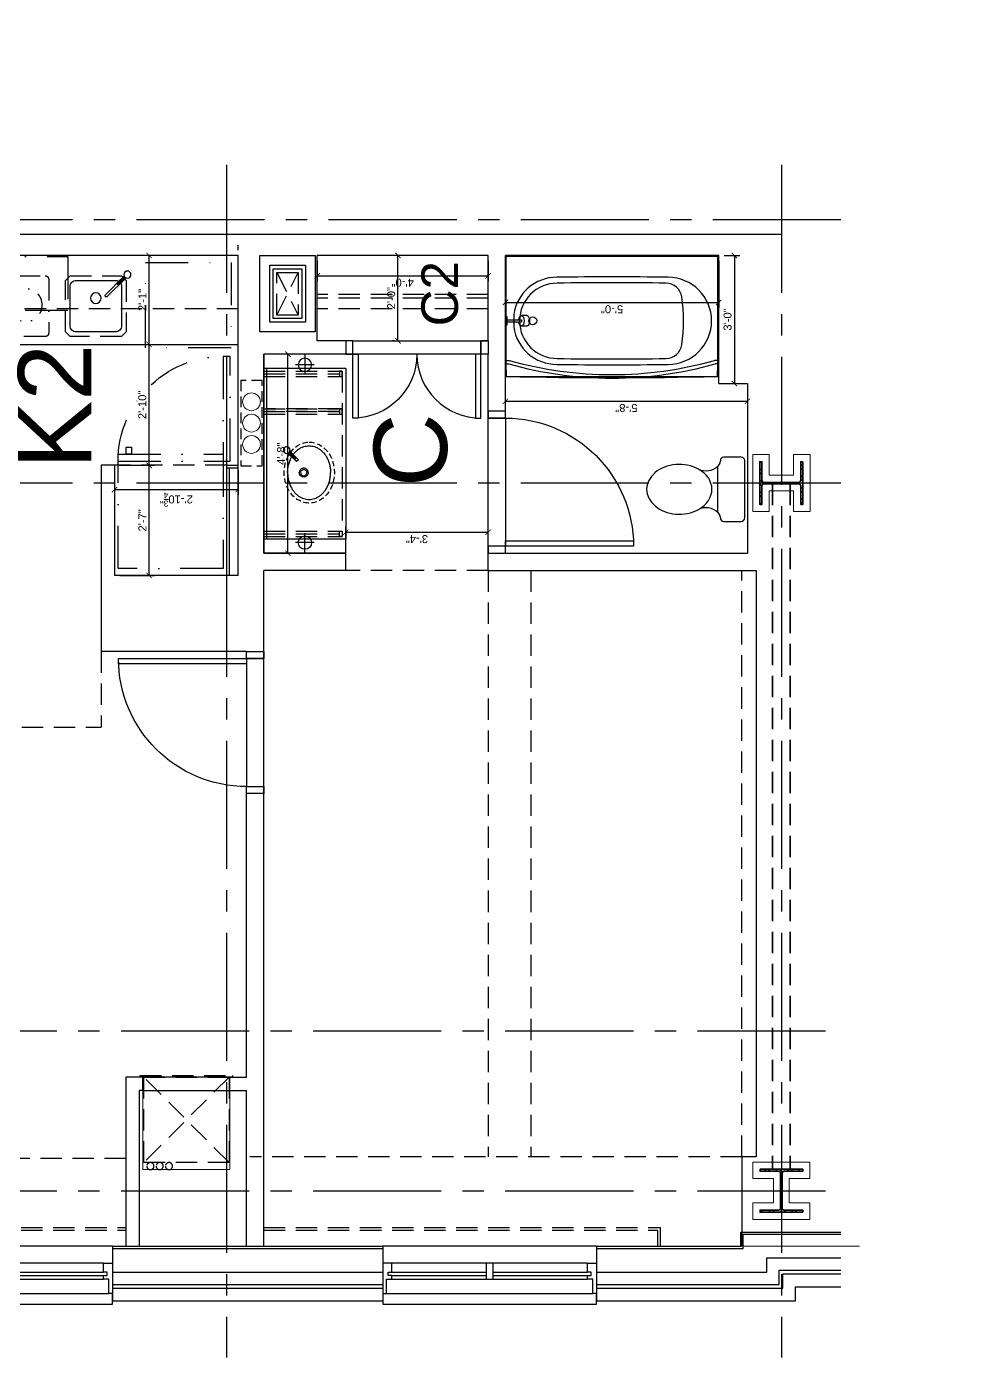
# Model space of a CAD drawing. Header units: inches. Extents: x 5995 to 10907, y 3795 to 5123.
# Drawn here: x 10049 to 10310.8, y 4275.2 to 4653.5 of the extents above; entities that cross this region are included whole.
import ezdxf
from ezdxf.xclip import XClip

# ---------------------------------------------------------------- set-up
doc = ezdxf.new("R2010")
doc.units = ezdxf.units.IN
doc.header["$LTSCALE"] = 48
doc.header["$MEASUREMENT"] = 0
doc.header["$XCLIPFRAME"] = 0
for name, pattern in [('CENTER2', [1.125, 0.75, -0.125, 0.125, -0.125]), ('DASHDOT2', [0.5, 0.25, -0.125, 0, -0.125]), ('HIDDEN', [0.375, 0.25, -0.125]), ('HIDDEN2', [0.1875, 0.125, -0.0625])]:
    doc.linetypes.add(name, pattern=pattern)
for name, color, linetype in [('_0_Objects', 8, 'Continuous'), ('A-Door', 8, 'Continuous'), ('A-Door-Head', 8, 'Continuous'), ('A-Eqpm', 8, 'Continuous'), ('A-Eqpm-NIC', 8, 'DASHDOT2'), ('A-Flor-Case', 8, 'Continuous'), ('A-Flor-Case-Hidden', 8, 'HIDDEN2'), ('A-Flor-Outline', 8, 'Continuous'), ('A-Flor-Ovhd', 8, 'HIDDEN2'), ('A-Flor-Pfix', 8, 'Continuous'), ('A-Flor-Soffit', 8, 'HIDDEN2'), ('A-Flor-Spcl', 8, 'Continuous'), ('A-Flor-Wall Mtd Fixture', 8, 'Continuous'), ('A-Glaz', 8, 'Continuous'), ('A-Glaz-Sill', 8, 'Continuous'), ('A-Grid(3-32)', 8, 'CENTER2'), ('A-HVAC', 8, 'HIDDEN2'), ('A-Roof-Below', 8, 'Continuous'), ('A-Wall-Full', 8, 'Continuous'), ('A-Wall-Hatch', 8, 'Continuous')]:
    doc.layers.add(name, color=color, linetype=linetype)
for name, color, linetype, lineweight in [('A-Detl-Hatch', 8, 'Continuous', 18), ('S-Detl-Hatch', 8, 'Continuous', 18), ('S-Detl-Wide', 8, 'Continuous', 35)]:
    doc.layers.add(name, color=color, linetype=linetype, lineweight=lineweight)
doc.layers.add('G-Anno-Nplt', color=8, linetype='Continuous', lineweight=18, plot=False)
doc.layers.add('G-Anno-View', color=8, linetype='Continuous', lineweight=18, plot=False)
doc.styles.add('G1DIM', font='arial.ttf')
doc.dimstyles.new('Aec-Arch-I-96', dxfattribs={"dimscale": 96, "dimtxt": 0.09375, "dimasz": 0.0625, "dimexe": 0.0625, "dimexo": 0.0625, "dimgap": 0.03125, "dimtad": 1, "dimdec": 3, "dimzin": 3, "dimdsep": 46, "dimlunit": 4, "dimtxsty": 'G1DIM', "dimblk": 'ARCHTICK', "dimcen": 0.09375, "dimclrd": 256, "dimclre": 256, "dimclrt": 256, "dimazin": 2, "dimtfac": 0.75, "dimtdec": 3, "dimtix": 1, "dimtmove": 2, "dimatfit": 2, "dimldrblk": 'OPEN90', "dimfxl": 0.0625, "dimtolj": 1, "dimtzin": 0, "dimarcsym": 0})

# ---------------------------------------------------------------- blocks, each defined once
blk = doc.blocks.new('36in door')
blk.add_lwpolyline([(-1.5, -36), (0, -36), (0, 0), (-1.5, 0)], close=True)
blk.add_arc((0, 0), 36, 180, 270)
blk = doc.blocks.new('HVAC UNIT NICHE')
at = {"layer": 'A-Door-Head'}
blk.add_lwpolyline([(4, 0), (28.5, 0), (28.5, -3.75), (4, -3.75)], close=True, dxfattribs=at)
at = {"layer": 'A-HVAC'}
for p, q in [((4.25, 0), (28.25, -24)), ((4.25, -24), (28.25, 0))]:
    blk.add_line(p, q, dxfattribs=at)
for points in [[(3.25, 0), (29.25, 0), (29.25, 0.5), (3.25, 0.5)], [(4.25, -24), (28.25, -24), (28.25, 0), (4.25, 0)]]:
    blk.add_lwpolyline(points, close=True, dxfattribs=at)
for centre in [(21.13, -25), (23.75, -25), (26.36, -25)]:
    blk.add_circle(centre, 1, dxfattribs=at)
at = {"layer": 'A-Wall-Full'}
for p, q in [((4, 0), (0, 0)), ((4, -3.75), (4, 0)), ((28.5, 0), (33.25, 0)), ((28.5, -3.75), (28.5, 0)), ((33.25, 0), (33.25, -26)), ((4, -3.75), (0, -3.75)), ((28.5, -3.75), (29.5, -3.75)), ((29.5, -3.75), (29.5, -26))]:
    blk.add_line(p, q, dxfattribs=at)
at = {"layer": 'G-Anno-Nplt'}
blk.add_lwpolyline([(4, 0), (4, -26), (28.5, -26), (28.5, 0)], close=True, dxfattribs=at)
blk = doc.blocks.new('refrigerator')
blk.add_line((-30.125, 0), (-30.125, -29.5))
for points in [[(-32.125, -29.5), (0, -29.5), (0, 0), (-32.125, 0)], [(-34.125, -3.75), (-32.125, -3.75), (-32.125, -2.25), (-34.125, -2.25)], [(-59.625, -31.5), (-59.625, -29.5), (-30.125, -29.5), (-30.125, -31.5)]]:
    blk.add_lwpolyline(points, close=True)
blk.add_arc((-30.125, -29.5), 29.5, 90, 183.88744)
blk = doc.blocks.new('kitchen faucet')
for p, q in [((0.93, 0.38), (8.38, 0.38)), ((1, 0.12), (4, 0.12)), ((4, -0.12), (4, 0.12)), ((0.93, -0.38), (8.38, -0.38)), ((1, -0.12), (4, -0.12))]:
    blk.add_line(p, q)
blk.add_circle((0, 0), 1)
blk.add_arc((8.38, 0), 0.375, 270, 90)
blk = doc.blocks.new('kitchen sink')
blk.add_lwpolyline([(-14.94, -6.97, 0.143329), (-14, -7.25), (-3, -7.25, 0.414214), (-1.25, -5.5), (-1.25, 5.5, 0.414214), (-3, 7.25), (-14, 7.25, 0.414214), (-15.75, 5.5), (-15.75, -5.5, 0.143329), (-15.47, -6.44, 0.143329)], format="xyb")
blk.add_circle((-10.75, 0), 1.5)
at = {"layer": 'A-Flor-Case-Hidden'}
for p, q in [((-15.75, 8.5), (-17, 7.25)), ((-1.25, 8.5), (0, 7.25)), ((-16.64, -7.61), (-17, -7.25)), ((-1.25, -8.5), (0, -7.25)), ((-15.75, -8.5), (-16.11, -8.14))]:
    blk.add_line(p, q, dxfattribs=at)
for points in [[(-1.25, 8.5), (-15.75, 8.5)], [(-17, 7.25), (-17, -7.25)], [(0, -7.25), (0, 7.25)], [(-15.75, -8.5), (-1.25, -8.5)]]:
    blk.add_lwpolyline(points, dxfattribs=at)
at = {"rotation": 45.00000000000001}
blk.add_blockref('kitchen faucet', (-17.38, -8.88), dxfattribs=at)
blk = doc.blocks.new('cooktop')
at = {"ltscale": 0.5}
blk.add_lwpolyline([(-7.56, -21.5), (7.56, -21.5, 0.414214), (8.56, -20.5), (8.56, -1, 0.414214), (7.56, 0), (-7.56, 0, 0.414214), (-8.56, -1), (-8.56, -20.5, 0.414214)], format="xyb", close=True, dxfattribs=at)
for centre, radius in [((-3.27, -5.47), 3), ((6.32, -3.4), 0.75), ((6.32, -6.24), 0.75), ((-0.31, -15.05), 4.66)]:
    blk.add_circle(centre, radius, dxfattribs=at)
blk = doc.blocks.new('_ArchTick')
at = {"linetype": 'ByBlock', "const_width": 0.15}
blk.add_lwpolyline([(-0.5, -0.5), (0.5, 0.5)], dxfattribs=at)
blk = doc.blocks.new('*D177')
at = {"layer": 'Defpoints', "transparency": 16777216}
for p in [(-90, 34.75), (-59, 34.87), (-59, 25.02)]:
    blk.add_point(p, dxfattribs=at)
at = {"layer": 'G-Anno-Nplt', "lineweight": -2, "transparency": 16777216}
for p, q in [((-90, 33.25), (-90, 23.52)), ((-59, 33.37), (-59, 23.52)), ((-90, 25.02), (-59, 25.02))]:
    blk.add_line(p, q, dxfattribs=at)
at = {"layer": 'G-Anno-Nplt', "lineweight": -2, "transparency": 16777216, "xscale": 1.5, "yscale": 1.5, "zscale": 1.5, "rotation": 180}
blk.add_blockref('_ArchTick', (-90, 25.02), dxfattribs=at)
at = {"layer": 'G-Anno-Nplt', "lineweight": -2, "transparency": 16777216, "xscale": 1.5, "yscale": 1.5, "zscale": 1.5}
blk.add_blockref('_ArchTick', (-59, 25.02), dxfattribs=at)
at = {"layer": 'G-Anno-Nplt', "transparency": 16777216, "insert": (-74.5, 26.9), "char_height": 2.25, "attachment_point": 5, "style": 'G1DIM'}
blk.add_mtext('\\A1;2\'-7"', dxfattribs=at)
blk = doc.blocks.new('_Open90')
at = {"linetype": 'ByBlock', "lineweight": -2}
for p, q in [((0, 0), (-1, 0)), ((-0.5, 0.5), (0, 0)), ((0, 0), (-0.5, -0.5))]:
    blk.add_line(p, q, dxfattribs=at)
blk = doc.blocks.new('*D178')
at = {"layer": 'Defpoints', "transparency": 16777216}
for p in [(-59, 34.75), (-25, 34.75), (-25, 25.02)]:
    blk.add_point(p, dxfattribs=at)
at = {"layer": 'G-Anno-Nplt', "lineweight": -2, "transparency": 16777216}
for p, q in [((-59, 33.25), (-59, 23.52)), ((-25, 33.25), (-25, 23.52)), ((-59, 25.02), (-25, 25.02))]:
    blk.add_line(p, q, dxfattribs=at)
at = {"layer": 'G-Anno-Nplt', "lineweight": -2, "transparency": 16777216, "xscale": 1.5, "yscale": 1.5, "zscale": 1.5, "rotation": 180}
blk.add_blockref('_ArchTick', (-59, 25.02), dxfattribs=at)
at = {"layer": 'G-Anno-Nplt', "lineweight": -2, "transparency": 16777216, "xscale": 1.5, "yscale": 1.5, "zscale": 1.5}
blk.add_blockref('_ArchTick', (-25, 25.02), dxfattribs=at)
at = {"layer": 'G-Anno-Nplt', "transparency": 16777216, "insert": (-42, 26.92), "char_height": 2.25, "attachment_point": 5, "style": 'G1DIM'}
blk.add_mtext('\\A1;2\'-10"', dxfattribs=at)
blk = doc.blocks.new('*D179')
at = {"layer": 'Defpoints', "transparency": 16777216}
for p in [(-59, 34.75), (-65.84, 0), (-59, 0)]:
    blk.add_point(p, dxfattribs=at)
at = {"layer": 'G-Anno-Nplt', "lineweight": -2, "transparency": 16777216}
for p, q in [((-60.5, 34.75), (-67.34, 34.75)), ((-65.84, 34.75), (-65.84, 0)), ((-60.5, 0), (-67.34, 0))]:
    blk.add_line(p, q, dxfattribs=at)
at = {"layer": 'G-Anno-Nplt', "lineweight": -2, "transparency": 16777216, "xscale": 1.5, "yscale": 1.5, "zscale": 1.5}
for p, rotation in [((-65.84, 34.75), 90), ((-65.84, 0), 270)]:
    blk.add_blockref('_ArchTick', p, dxfattribs=dict(at, rotation=rotation))
at = {"layer": 'G-Anno-Nplt', "transparency": 16777216, "insert": (-68.6, 17.37), "char_height": 2.25, "attachment_point": 5, "rotation": 90, "style": 'G1DIM'}
blk.add_mtext('\\A1;2\'-10{\\H0.750000x;\\S3/4;}"', dxfattribs=at)
blk = doc.blocks.new('*D180')
at = {"layer": 'Defpoints', "transparency": 16777216}
for p in [(-25, 25.02), (0, 25.02), (0, 25.02)]:
    blk.add_point(p, dxfattribs=at)
at = {"layer": 'G-Anno-Nplt', "lineweight": -2, "transparency": 16777216}
blk.add_line((-25, 25.02), (0, 25.02), dxfattribs=at)
at = {"layer": 'G-Anno-Nplt', "lineweight": -2, "transparency": 16777216, "xscale": 1.5, "yscale": 1.5, "zscale": 1.5, "rotation": 180}
blk.add_blockref('_ArchTick', (-25, 25.02), dxfattribs=at)
at = {"layer": 'G-Anno-Nplt', "lineweight": -2, "transparency": 16777216, "xscale": 1.5, "yscale": 1.5, "zscale": 1.5}
blk.add_blockref('_ArchTick', (0, 25.02), dxfattribs=at)
at = {"layer": 'G-Anno-Nplt', "transparency": 16777216, "insert": (-12.5, 26.9), "char_height": 2.25, "attachment_point": 5, "style": 'G1DIM'}
blk.add_mtext('\\A1;2\'-1"', dxfattribs=at)
blk = doc.blocks.new('*D181')
at = {"layer": 'Defpoints', "transparency": 16777216}
for p in [(0, 78), (0, 0), (6.36, 0)]:
    blk.add_point(p, dxfattribs=at)
at = {"layer": 'G-Anno-Nplt', "lineweight": -2, "transparency": 16777216}
for p, q in [((1.5, 78), (7.86, 78)), ((6.36, 78), (6.36, 0)), ((1.5, 0), (7.86, 0))]:
    blk.add_line(p, q, dxfattribs=at)
at = {"layer": 'G-Anno-Nplt', "lineweight": -2, "transparency": 16777216, "xscale": 1.5, "yscale": 1.5, "zscale": 1.5}
for p, rotation in [((6.36, 78), 90), ((6.36, 0), 270)]:
    blk.add_blockref('_ArchTick', p, dxfattribs=dict(at, rotation=rotation))
at = {"layer": 'G-Anno-Nplt', "transparency": 16777216, "insert": (4.46, 39), "char_height": 2.25, "attachment_point": 5, "rotation": 90, "style": 'G1DIM'}
blk.add_mtext('\\A1;6\'-6"', dxfattribs=at)
blk = doc.blocks.new('shower head')
for p, q in [((0.5, 0.25), (4.48, 0.25)), ((6.04, 1.5), (4.5, 1.5)), ((0.5, -0.25), (4.48, -0.25)), ((6.02, -1.5), (4.49, -1.5))]:
    blk.add_line(p, q)
blk.add_lwpolyline([(0, -1.12), (0.5, -1.12), (0.5, 1.12), (0, 1.12)], close=True)
at = {"extrusion": (0, 0, -1)}
for centre, start_param, end_param in [((4.5, 0), 4.878708, 10.826996), ((6.02, 0), 6.265998, 9.430839)]:
    blk.add_ellipse(centre, major_axis=(0, 1.5), ratio=0.483735, start_param=start_param, end_param=end_param, dxfattribs=at)
blk.add_open_spline([(4.48, 0.25), (4.49, 0.2), (4.49, 0.16), (4.49, 0.11), (4.5, 0.04), (4.5, -0.04), (4.49, -0.11), (4.49, -0.16), (4.49, -0.21), (4.48, -0.25)], degree=3, knots=[7.6339989, 7.6339989, 7.6339989, 7.6339989, 7.7552894, 7.7552894, 7.7552894, 7.9540134, 7.9540134, 7.9540134, 8.074038, 8.074038, 8.074038, 8.074038])
blk = doc.blocks.new('shower curtain rod')
for p, q in [((-59.75, 0), (-60, 0)), ((-59.75, -2.5), (-59.75, 0)), ((-0.25, 0), (0, 0)), ((-0.25, -2.5), (-0.25, 0)), ((-59.75, -2.5), (-60, -2.5)), ((-59.75, -0.75), (-58.86, -0.75)), ((-59.75, -1.75), (-59, -1.75)), ((-0.25, -0.75), (-1.14, -0.75)), ((-0.25, -1.75), (-1, -1.75)), ((-0.25, -2.5), (0, -2.5))]:
    blk.add_line(p, q)
for centre, radius, start, end in [((-30, 101.37), 107.12, 254.2934, 285.7066), ((-30, 101.34), 106.09, 254.2167, 285.7833)]:
    blk.add_arc(centre, radius, start, end)
blk = doc.blocks.new('tub plan')
for p, q in [((0.12, -32.25), (0.12, -0.31)), ((59.44, -0.12), (0.31, -0.12)), ((59.63, -32.25), (59.63, -0.31)), ((2.25, -16.5), (2.25, -20)), ((-0.07, -33.87), (59.81, -33.87)), ((0.19, -33.86), (0.19, -32.36)), ((59.56, -33.86), (59.56, -32.36))]:
    blk.add_line(p, q)
blk.add_circle((7.62, -18.25), 1.09)
for centre, radius, start, end in [((0.31, -0.31), 0.188, 90, 180), ((59.44, -0.31), 0.188, 0, 90), ((14.37, -18.25), 12.25, 90, 171.7868), ((30, -982.48), 976.6, 89.08325, 90.91675), ((29.77, -940.73), 933.2, 89.06218, 90.93782), ((45.62, -18.25), 12.25, 270, 90), ((14.5, -18.25), 10.59, 90, 180), ((45.05, -12.16), 4.5, 8.0478, 90), ((1.97, -18.25), 48, 351.9522, 8.0478), ((14.5, -18.25), 10.59, 180, 270), ((14.37, -18.25), 12.25, 188.2132, 270), ((45.05, -24.34), 4.5, 270, 351.9522), ((29.77, 904.23), 933.2, 269.06218, 270.93782), ((0.25, -32.25), 0.13, 180, 241.143), ((0.25, -33.69), 0.13, 246.6399, 270), ((29.87, 1136.13), 1170.38, 268.54955, 271.45045), ((30, 945.98), 976.6, 269.08325, 270.91675), ((59.5, -32.25), 0.13, 298.857, 0), ((59.81, -33.81), 0.06, 270, 0)]:
    blk.add_arc(centre, radius, start, end)
at = {"layer": 'A-Flor-Pfix'}
blk.add_blockref('shower head', (-0.07, -18.25), dxfattribs=at)
at = {"layer": 'A-Flor-Spcl'}
blk.add_blockref('shower curtain rod', (59.87, -28.62), dxfattribs=at)
blk = doc.blocks.new('Toiliet American Std Cadet Pro')
for p, q in [((0, 8.06), (0, -8.06)), ((5.84, 9.06), (1, 9.06)), ((6.84, 7.9), (6.84, 8.06)), ((7.53, 6.52), (7, 7.36)), ((7.69, -5.98), (7.69, 5.98)), ((7, -7.36), (7.53, -6.52)), ((1, -9.06), (5.84, -9.06)), ((6.84, -8.06), (6.84, -7.9))]:
    blk.add_line(p, q)
for centre, radius, start, end in [((1, 8.06), 1, 90, 180), ((5.84, 8.06), 1, 0, 90), ((7.84, 7.9), 1, 180, 212.4157), ((6.69, 5.98), 1, 0, 32.4157), ((10.89, 10.1), 4.91, 226.8784, 295.5831), ((7.84, -7.9), 1, 147.5844, 180), ((10.89, -10.1), 4.91, 64.417, 133.1217), ((6.69, -5.98), 1, 327.5844, 0), ((1, -8.06), 1, 180, 270), ((5.84, -8.06), 1, 270, 0)]:
    blk.add_arc(centre, radius, start, end)
for start_param, end_param in [(4.086017, 8.480354), (2.197169, 4.086017)]:
    blk.add_ellipse((18.39, 0), major_axis=(9.17, 0), ratio=0.762999, start_param=start_param, end_param=end_param)
blk = doc.blocks.new('wall sconce')
for p, q in [((-1, 0), (4.625, 0)), ((2, -2.625), (2, 2.625))]:
    blk.add_line(p, q)
blk.add_circle((2, 0), 1.875)
blk = doc.blocks.new('sink1915rear')
for p, q in [((-6, -4.54), (-3.61, -6.94)), ((-5.78, -4.41), (-3.96, -6.23)), ((-5.6, -4.24), (-3.78, -6.05)), ((-5.47, -4.01), (-3.08, -6.41)), ((-3.96, -6.23), (-3.78, -6.05)), ((-3.61, -6.94), (-3.08, -6.41))]:
    blk.add_line(p, q)
blk.add_circle((-6.35, -3.67), 0.938)
for points, knots in [([(-5.07, -5.48), (-5.16, -5.54), (-5.5, -5.8), (-6.03, -6.29), (-6.6, -6.99), (-7.03, -7.71), (-7.32, -8.45), (-7.5, -9.2), (-7.56, -9.95), (-7.5, -10.7), (-7.32, -11.45), (-7.03, -12.19), (-6.6, -12.91), (-6.03, -13.61), (-5.33, -14.26), (-4.48, -14.84), (-3.5, -15.33), (-2.41, -15.7), (-1.23, -15.95), (-0.41, -15.98), (0, -15.99)], [5.387657, 5.387657, 5.387657, 5.387657, 5.72094, 6.671915, 7.55893, 8.391939, 9.182354, 9.943851, 10.690053, 11.436458, 12.198524, 12.989815, 13.823917, 14.712127, 15.664288, 16.687236, 17.780855, 18.938437, 20.147416, 21.38303, 21.38303, 21.38303, 21.38303]), ([(0, -3.91), (-0.41, -3.93), (-1.23, -3.96), (-2.41, -4.2), (-3.48, -4.57), (-4.13, -4.89), (-4.43, -5.06)], [0, 0, 0, 0, 1.238365, 2.448444, 3.606048, 4.621257, 4.621257, 4.621257, 4.621257])]:
    blk.add_open_spline(points, degree=3, knots=knots)
for points in [[(0, -9.7), (-0.48, -9.61), (-0.88, -9.34), (-1.15, -8.93), (-1.25, -8.45), (-1.15, -7.97), (-0.88, -7.57), (-0.48, -7.3), (0, -7.2)], [(0, -3.91), (1.24, -3.99), (2.42, -4.23), (3.52, -4.61), (4.49, -5.1), (5.33, -5.68), (6.03, -6.32), (6.59, -7.01), (7.01, -7.73), (7.31, -8.46), (7.48, -9.21), (7.54, -9.95), (7.48, -10.69), (7.31, -11.44), (7.01, -12.17), (6.59, -12.89), (6.03, -13.58), (5.33, -14.22), (4.49, -14.81), (3.51, -15.3), (2.42, -15.67), (1.23, -15.91), (0, -15.99)], [(0, -9.7), (0.48, -9.61), (0.88, -9.34), (1.15, -8.93), (1.25, -8.45), (1.15, -7.97), (0.88, -7.57), (0.48, -7.3), (0, -7.2)], [(0, -7.58), (-0.33, -7.64), (-0.62, -7.83), (-0.81, -8.12), (-0.87, -8.45), (-0.81, -8.79), (-0.62, -9.07), (-0.33, -9.26), (0, -9.33)], [(0, -7.58), (0.33, -7.64), (0.62, -7.83), (0.81, -8.12), (0.88, -8.45), (0.81, -8.79), (0.62, -9.07), (0.33, -9.26), (0, -9.33)]]:
    blk.add_spline(points, degree=3)
at = {"layer": 'A-Flor-Case-Hidden', "linetype": 'HIDDEN2', "ltscale": 0.25, "extrusion": (0, 0, -1)}
blk.add_ellipse((0, -10.01), major_axis=(-8.56, 0), ratio=0.824818, dxfattribs=at)
blk = doc.blocks.new('41in Std Vanity')
at = {"layer": 'A-Flor-Case'}
for p, q in [((23, 52), (0, 52)), ((0.75, 4), (0.75, 52)), ((23, 4), (23, 52)), ((23, 4), (0, 4))]:
    blk.add_line(p, q, dxfattribs=at)
at = {"layer": 'A-Flor-Case-Hidden'}
for p, q in [((0, 51.25), (22, 51.25)), ((0, 50.5), (21.25, 50.5)), ((0, 49.75), (21.25, 49.75)), ((22, 4.75), (22, 51.125)), ((0, 16.875), (21.25, 16.875)), ((0, 16.125), (21.25, 16.125)), ((0, 15.375), (22, 15.375)), ((21.25, 16.125), (0.75, 16.125)), ((21.25, 15.375), (0.75, 15.375)), ((0, 6.25), (21.25, 6.25)), ((0, 5.5), (21.25, 5.5)), ((0, 4.75), (22, 4.75))]:
    blk.add_line(p, q, dxfattribs=at)
for points in [[(21.25, 49.75), (22, 49.75), (22, 51.25), (21.25, 51.25)], [(21.25, 16.875), (22, 16.875), (22, 15.375), (21.25, 15.375)], [(21.25, 6.25), (22, 6.25), (22, 4.75), (21.25, 4.75)]]:
    blk.add_lwpolyline(points, close=True, dxfattribs=at)
at = {"layer": 'A-Wall-Full'}
for p, q in [((0, 0), (0, 56)), ((0, 56), (23, 56)), ((23, 0), (0, 0))]:
    blk.add_line(p, q, dxfattribs=at)
at = {"layer": 'A-Flor-Pfix', "rotation": 90}
blk.add_blockref('sink1915rear', (2.736, 33.312), dxfattribs=at)
at = {"layer": 'A-Flor-Wall Mtd Fixture', "xscale": -1, "rotation": 90}
blk.add_blockref('wall sconce', (11.5, 55), dxfattribs=at)
at = {"layer": 'A-Flor-Wall Mtd Fixture', "rotation": 90}
blk.add_blockref('wall sconce', (11.5, 1), dxfattribs=at)
blk = doc.blocks.new('*D132')
at = {"layer": 'Defpoints', "transparency": 16777216}
for p in [(4.88, 128.67), (60.88, 129.13), (60.88, 129.13)]:
    blk.add_point(p, dxfattribs=at)
at = {"layer": 'G-Anno-Nplt', "lineweight": -2, "transparency": 16777216}
for p, q in [((4.88, 130.17), (4.88, 130.63)), ((4.88, 129.13), (60.88, 129.13))]:
    blk.add_line(p, q, dxfattribs=at)
at = {"layer": 'G-Anno-Nplt', "lineweight": -2, "transparency": 16777216, "xscale": 1.5, "yscale": 1.5, "zscale": 1.5, "rotation": 180}
blk.add_blockref('_ArchTick', (4.88, 129.13), dxfattribs=at)
at = {"layer": 'G-Anno-Nplt', "lineweight": -2, "transparency": 16777216, "xscale": 1.5, "yscale": 1.5, "zscale": 1.5}
blk.add_blockref('_ArchTick', (60.88, 129.13), dxfattribs=at)
at = {"layer": 'G-Anno-Nplt', "transparency": 16777216, "insert": (32.88, 131.03), "char_height": 2.25, "attachment_point": 5, "style": 'G1DIM'}
blk.add_mtext('\\A1;4\'-8"', dxfattribs=at)
blk = doc.blocks.new('*D133')
at = {"layer": 'Defpoints', "transparency": 16777216}
for p in [(0, 112.88), (0, 72.88), (10.78, 72.88)]:
    blk.add_point(p, dxfattribs=at)
at = {"layer": 'G-Anno-Nplt', "lineweight": -2, "transparency": 16777216}
for p, q in [((1.5, 112.88), (12.28, 112.88)), ((10.78, 112.88), (10.78, 72.88)), ((1.5, 72.88), (12.28, 72.88))]:
    blk.add_line(p, q, dxfattribs=at)
at = {"layer": 'G-Anno-Nplt', "lineweight": -2, "transparency": 16777216, "xscale": 1.5, "yscale": 1.5, "zscale": 1.5}
for p, rotation in [((10.78, 112.88), 90), ((10.78, 72.88), 270)]:
    blk.add_blockref('_ArchTick', p, dxfattribs=dict(at, rotation=rotation))
at = {"layer": 'G-Anno-Nplt', "transparency": 16777216, "insert": (8.88, 92.88), "char_height": 2.25, "attachment_point": 5, "rotation": 90, "style": 'G1DIM'}
blk.add_mtext('\\A1;3\'-4"', dxfattribs=at)
blk = doc.blocks.new('*D134')
at = {"layer": 'Defpoints', "transparency": 16777216}
for p in [(47.64, 68), (47.64, 0), (47.64, 0)]:
    blk.add_point(p, dxfattribs=at)
at = {"layer": 'G-Anno-Nplt', "lineweight": -2, "transparency": 16777216}
blk.add_line((47.64, 68), (47.64, 0), dxfattribs=at)
at = {"layer": 'G-Anno-Nplt', "lineweight": -2, "transparency": 16777216, "xscale": 1.5, "yscale": 1.5, "zscale": 1.5}
for p, rotation in [((47.64, 68), 90), ((47.64, 0), 270)]:
    blk.add_blockref('_ArchTick', p, dxfattribs=dict(at, rotation=rotation))
at = {"layer": 'G-Anno-Nplt', "transparency": 16777216, "insert": (45.74, 34), "char_height": 2.25, "attachment_point": 5, "rotation": 90, "style": 'G1DIM'}
blk.add_mtext('\\A1;5\'-8"', dxfattribs=at)
blk = doc.blocks.new('*D135')
at = {"layer": 'Defpoints', "transparency": 16777216}
for p in [(52.62, 7.98), (88.62, 8.06), (52.62, 3.66)]:
    blk.add_point(p, dxfattribs=at)
at = {"layer": 'G-Anno-Nplt', "lineweight": -2, "transparency": 16777216}
for p, q in [((52.62, 6.48), (52.62, 2.16)), ((88.62, 6.56), (88.62, 2.16)), ((88.62, 3.66), (52.62, 3.66))]:
    blk.add_line(p, q, dxfattribs=at)
at = {"layer": 'G-Anno-Nplt', "lineweight": -2, "transparency": 16777216, "xscale": 1.5, "yscale": 1.5, "zscale": 1.5, "rotation": 180}
blk.add_blockref('_ArchTick', (52.62, 3.66), dxfattribs=at)
at = {"layer": 'G-Anno-Nplt', "lineweight": -2, "transparency": 16777216, "xscale": 1.5, "yscale": 1.5, "zscale": 1.5}
blk.add_blockref('_ArchTick', (88.62, 3.66), dxfattribs=at)
at = {"layer": 'G-Anno-Nplt', "transparency": 16777216, "insert": (70.62, 5.56), "char_height": 2.25, "attachment_point": 5, "style": 'G1DIM'}
blk.add_mtext('\\A1;3\'-0"', dxfattribs=at)
blk = doc.blocks.new('*D136')
at = {"layer": 'Defpoints', "transparency": 16777216}
for p in [(88.62, 68), (75.42, 8.06), (88.62, 8.06)]:
    blk.add_point(p, dxfattribs=at)
at = {"layer": 'G-Anno-Nplt', "lineweight": -2, "transparency": 16777216}
for p, q in [((87.12, 68), (73.92, 68)), ((75.42, 68), (75.42, 8.06)), ((87.12, 8.06), (73.92, 8.06))]:
    blk.add_line(p, q, dxfattribs=at)
at = {"layer": 'G-Anno-Nplt', "lineweight": -2, "transparency": 16777216, "xscale": 1.5, "yscale": 1.5, "zscale": 1.5}
for p, rotation in [((75.42, 68), 90), ((75.42, 8.06), 270)]:
    blk.add_blockref('_ArchTick', p, dxfattribs=dict(at, rotation=rotation))
at = {"layer": 'G-Anno-Nplt', "transparency": 16777216, "insert": (73.52, 38.03), "char_height": 2.25, "attachment_point": 5, "rotation": 90, "style": 'G1DIM'}
blk.add_mtext('\\A1;5\'-0"', dxfattribs=at)
blk = doc.blocks.new('*D139')
at = {"layer": 'Defpoints', "transparency": 16777216}
for p in [(27.75, -37.67), (3.75, -38.13), (27.75, -38.13)]:
    blk.add_point(p, dxfattribs=at)
at = {"layer": 'G-Anno-Nplt', "lineweight": -2, "transparency": 16777216}
for p, q in [((3.75, -36.63), (3.75, -36.17)), ((3.75, -37.67), (27.75, -37.67)), ((27.75, -36.63), (27.75, -36.17))]:
    blk.add_line(p, q, dxfattribs=at)
at = {"layer": 'G-Anno-Nplt', "lineweight": -2, "transparency": 16777216, "xscale": 1.5, "yscale": 1.5, "zscale": 1.5, "rotation": 180}
blk.add_blockref('_ArchTick', (3.75, -37.67), dxfattribs=at)
at = {"layer": 'G-Anno-Nplt', "lineweight": -2, "transparency": 16777216, "xscale": 1.5, "yscale": 1.5, "zscale": 1.5}
blk.add_blockref('_ArchTick', (27.75, -37.67), dxfattribs=at)
at = {"layer": 'G-Anno-Nplt', "transparency": 16777216, "insert": (15.75, -35.77), "char_height": 2.25, "attachment_point": 5, "style": 'G1DIM'}
blk.add_mtext('\\A1;2\'-0"', dxfattribs=at)
blk = doc.blocks.new('*D140')
at = {"layer": 'Defpoints', "transparency": 16777216}
for p in [(27.75, -15), (22.03, -63), (27.75, -63)]:
    blk.add_point(p, dxfattribs=at)
at = {"layer": 'G-Anno-Nplt', "lineweight": -2, "transparency": 16777216}
for p, q in [((26.25, -15), (20.53, -15)), ((22.03, -15), (22.03, -63)), ((26.25, -63), (20.53, -63))]:
    blk.add_line(p, q, dxfattribs=at)
at = {"layer": 'G-Anno-Nplt', "lineweight": -2, "transparency": 16777216, "xscale": 1.5, "yscale": 1.5, "zscale": 1.5}
for p, rotation in [((22.03, -15), 90), ((22.03, -63), 270)]:
    blk.add_blockref('_ArchTick', p, dxfattribs=dict(at, rotation=rotation))
at = {"layer": 'G-Anno-Nplt', "transparency": 16777216, "insert": (20.14, -39), "char_height": 2.25, "attachment_point": 5, "rotation": 90, "style": 'G1DIM'}
blk.add_mtext('\\A1;4\'-0"', dxfattribs=at)
blk = doc.blocks.new('18in door')
blk.add_lwpolyline([(0, 0), (1.5, 0), (1.5, 18), (0, 18)], close=True)
blk.add_arc((0, 0), 18, 0, 90)
blk = doc.blocks.new('Single 12x6 HVAC Shaft')
at = {"layer": 'A-Flor-Outline'}
blk.add_lwpolyline([(3.75, 17.75), (11.75, 17.75), (11.75, 3.75), (3.75, 3.75)], close=True, dxfattribs=at)
at = {"layer": 'A-HVAC'}
for p, q in [((4.75, 16.75), (10.75, 4.75)), ((4.75, 4.75), (10.75, 16.75))]:
    blk.add_line(p, q, dxfattribs=at)
blk.add_lwpolyline([(4.75, 16.75), (10.75, 16.75), (10.75, 4.75), (4.75, 4.75)], close=True, dxfattribs=at)
at = {"layer": 'A-Wall-Full'}
for points in [[(0, 21.5), (15.5, 21.5), (15.5, 0), (0, 0)], [(2.75, 18.75), (12.75, 18.75), (12.75, 2.75), (2.75, 2.75)]]:
    blk.add_lwpolyline(points, close=True, dxfattribs=at)
blk = doc.blocks.new('Plumbing Chase')
at = {"layer": 'A-Flor-Outline', "linetype": 'HIDDEN2', "ltscale": 0.5}
blk.add_lwpolyline([(0.625, 0), (6.625, 0), (6.625, 24), (0.625, 24)], close=True, dxfattribs=at)
at = {"layer": 'G-Anno-Nplt'}
for centre in [(3.625, 18), (3.625, 12), (3.625, 6)]:
    blk.add_circle(centre, 2.5, dxfattribs=at)
blk = doc.blocks.new('3RD FLOOR CORE & SHELL')
at = {"layer": 'A-Wall-Full'}
blk.add_line((-310.88, -14584.75), (-310.88, -14784.75), dxfattribs=at)
at = {"layer": 'A-Wall-Hatch'}
blk.add_line((-310.25, -14584.75), (-310.25, -14784.75), dxfattribs=at)
blk = doc.blocks.new('EXTERIOR WINDOW')
at = {"layer": 'A-Glaz'}
for p, q in [((3829.83, -10349.67), (3856.33, -10349.67)), ((3858.33, -10349.67), (3884.83, -10349.67)), ((3829.83, -10350.67), (3856.33, -10350.67)), ((3829.83, -10351.67), (3884.83, -10351.67)), ((3858.33, -10350.67), (3884.83, -10350.67))]:
    blk.add_line(p, q, dxfattribs=at)
for points in [[(3829.83, -10349.67), (3829.83, -10347.17), (3827.33, -10347.17), (3827.33, -10355.67), (3828.33, -10355.67), (3828.33, -10351.67), (3829.83, -10351.67), (3829.83, -10350.67), (3828.83, -10350.67), (3828.83, -10349.67), (3829.83, -10349.67)], [(3884.83, -10349.67), (3884.83, -10347.17), (3887.33, -10347.17), (3887.33, -10355.67), (3886.33, -10355.67), (3886.33, -10351.67), (3884.83, -10351.67), (3884.83, -10350.67), (3885.83, -10350.67), (3885.83, -10349.67), (3884.83, -10349.67)]]:
    blk.add_lwpolyline(points, dxfattribs=at)
blk.add_lwpolyline([(3858.33, -10347.17), (3856.33, -10347.17), (3856.33, -10351.67), (3858.33, -10351.67)], close=True, dxfattribs=at)
at = {"layer": 'A-Glaz-Sill'}
for p, q in [((3887.33, -10342.42), (3827.33, -10342.42)), ((3884.83, -10347.17), (3829.83, -10347.17)), ((3828.33, -10355.67), (3886.33, -10355.67))]:
    blk.add_line(p, q, dxfattribs=at)
blk.add_lwpolyline([(3827.33, -10355.67), (3827.33, -10358.67), (3887.33, -10358.67), (3887.33, -10355.67)], dxfattribs=at)
blk = doc.blocks.new('4TH FLOOR CORE & SHELL')
at = {"layer": 'A-Wall-Full'}
for p, q in [((3093.12, -15213.38), (3093.12, -15209.38)), ((3093.12, -15209.38), (3144.5, -15209.38)), ((2916.5, -15213.38), (2916.5, -15228.75)), ((2916.5, -15213.38), (2992.5, -15213.38)), ((2992.5, -15213.38), (2992.5, -15228.75)), ((3052.5, -15213.38), (3052.5, -15228.75)), ((3052.5, -15213.38), (3093.12, -15213.38)), ((3108.5, -15224.75), (3144.5, -15224.75)), ((3108.5, -15228.75), (3108.5, -15224.75)), ((2916.5, -15228.75), (2992.5, -15228.75)), ((3052.5, -15228.75), (3108.5, -15228.75))]:
    blk.add_line(p, q, dxfattribs=at)
at = {"layer": 'A-Wall-Hatch'}
for p, q in [((3093.75, -15214), (3093.75, -15210)), ((3093.75, -15210), (3144.5, -15210)), ((2916.5, -15214), (2992.5, -15214)), ((3052.5, -15214), (3093.75, -15214)), ((3100.37, -15216.62), (3144.5, -15216.62)), ((3100.37, -15220.62), (3100.37, -15216.62)), ((2916.5, -15220.62), (2992.5, -15220.62)), ((3052.5, -15220.62), (3100.37, -15220.62)), ((3103.87, -15220.12), (3144.5, -15220.12)), ((3103.87, -15224.12), (3103.87, -15220.12)), ((3104.87, -15221.12), (3144.5, -15221.12)), ((3104.87, -15225.12), (3104.87, -15221.12)), ((2916.5, -15224.12), (2992.5, -15224.12)), ((2916.5, -15225.12), (2992.5, -15225.12)), ((3052.5, -15224.12), (3103.87, -15224.12)), ((3052.5, -15225.12), (3104.87, -15225.12))]:
    blk.add_line(p, q, dxfattribs=at)
for p in [(-970.83, -4870.95), (-834.83, -4870.95)]:
    blk.add_blockref('EXTERIOR WINDOW', p)
blk = doc.blocks.new('*U9')
at = {"layer": 'A-Detl-Hatch'}
h = blk.add_hatch(dxfattribs=at)
h.set_pattern_fill('ANSI32', color=256, scale=6, style=0)
h.set_pattern_definition([(45, (0, -6.06), (-1.591, 1.591), []), (45, (1.0607, -6.06), (-1.591, 1.591), [])])
edge = h.paths.add_edge_path()
edge.add_line((6, -12.12), (6, -11.515))
edge.add_line((6, -11.515), (0.795, -11.515))
edge.add_arc((0.795, -10.915), 0.6, 180, 270, ccw=False)
edge.add_line((0.195, -10.915), (0.195, -1.205))
edge.add_arc((0.795, -1.205), 0.6, 90, 180, ccw=False)
edge.add_line((0.795, -0.605), (6, -0.605))
edge.add_line((6, -0.605), (6, 0))
edge.add_line((6, 0), (-6, 0))
edge.add_line((-6, 0), (-6, -0.605))
edge.add_line((-6, -0.605), (-0.795, -0.605))
edge.add_arc((-0.795, -1.205), 0.6, 0, 90, ccw=False)
edge.add_line((-0.195, -1.205), (-0.195, -10.915))
edge.add_arc((-0.795, -10.915), 0.6, 270, 360, ccw=False)
edge.add_line((-0.795, -11.515), (-6, -11.515))
edge.add_line((-6, -11.515), (-6, -12.12))
edge.add_line((-6, -12.12), (6, -12.12))
at = {"linetype": 'ByBlock'}
blk.add_lwpolyline([(6, -12.12), (6, -11.515), (0.795, -11.515, -0.4142136), (0.195, -10.915), (0.195, -1.205, -0.4142136), (0.795, -0.605), (6, -0.605), (6, 0), (-6, 0), (-6, -0.605), (-0.795, -0.605, -0.4142136), (-0.195, -1.205), (-0.195, -10.915, -0.4142136), (-0.795, -11.515), (-6, -11.515), (-6, -12.12)], format="xyb", close=True, dxfattribs=at)
blk = doc.blocks.new('W12X65')
at = {"layer": 'S-Detl-Hatch'}
blk.add_lwpolyline([(13860.59, -7310.28), (13860.59, -7305.67), (13854.79, -7305.67), (13854.79, -7298.76), (13860.59, -7298.76), (13860.59, -7294.16), (13844.59, -7294.16), (13844.59, -7298.76), (13850.4, -7298.76), (13850.4, -7305.67), (13844.59, -7305.67), (13844.59, -7310.28)], close=True, dxfattribs=at)
at = {"layer": 'S-Detl-Wide'}
blk.add_blockref('*U9', (13852.59, -7296.16), dxfattribs=at)
blk = doc.blocks.new('4TH FLOOR - STRUCTURAL GRID')
at = {"layer": 'A-Grid(3-32)'}
for p, q in [((2948.5, -13426.01), (2948.5, -15409.77)), ((3104.5, -13426.01), (3104.5, -15409.77)), ((5912.5, -14924.75), (2104.5, -14924.75)), ((5912.5, -14998.75), (2104.5, -14998.75)), ((2104.5, -15152.75), (5912.5, -15152.75)), ((2104.5, -15197.75), (5912.5, -15197.75))]:
    blk.add_line(p, q, dxfattribs=at)
at = {"layer": 'S-Detl-Wide', "linetype": 'HIDDEN2'}
for p, q in [((3102, -14998.94), (3102, -15191.69)), ((3107, -14998.94), (3107, -15191.69))]:
    blk.add_line(p, q, dxfattribs=at)
at = {"rotation": 90}
blk.add_blockref('W12X65', (-4197.72, -28851.34), dxfattribs=at)
blk.add_blockref('W12X65', (-10748.1, -7895.53))
blk = doc.blocks.new('2ND FLOOR CORE & SHELL')
at = {"layer": 'A-Roof-Below'}
blk.add_lwpolyline([(8352.98, -9228.75), (8352.98, -9248.75), (8641, -9248.75), (8641, -9228.75)], dxfattribs=at)
at = {"layer": 'A-Wall-Full'}
for p, q in [((8331.87, -9213.38), (8720.5, -9213.38)), ((8316.5, -9228.75), (8720.5, -9228.75))]:
    blk.add_line(p, q, dxfattribs=at)
at = {"layer": 'A-Wall-Hatch'}
for p, q in [((8331.25, -9214), (8720.5, -9214)), ((8324.62, -9220.63), (8720.5, -9220.63)), ((8320.12, -9225.13), (8720.5, -9225.13)), ((8321.12, -9224.13), (8720.5, -9224.13))]:
    blk.add_line(p, q, dxfattribs=at)
blk = doc.blocks.new('Suite Kitchen 1')
at = {"layer": 'A-Eqpm'}
for points in [[(-3, 82.875), (-23, 82.875), (-23, 83.375), (-3, 83.375)], [(-4, 82.875), (-22, 82.875), (-22, 79.375), (-4, 79.375)]]:
    blk.add_lwpolyline(points, close=True, dxfattribs=at)
at = {"layer": 'A-Eqpm-NIC'}
for points in [[(-0.25, 47.875), (-15.5, 47.875), (-15.5, 77.75), (-0.25, 77.75)], [(-2, 2), (-26, 2), (-26, 26), (-2, 26)]]:
    blk.add_lwpolyline(points, close=True, dxfattribs=at)
at = {"layer": 'A-Flor-Case'}
for p, q in [((-25, 78), (-25, 0)), ((-59, 3.25), (-90, 3.25)), ((-59.75, 2.5), (-90, 2.5)), ((-59.75, 3.25), (-59.75, 0)), ((-59, 3.25), (-59, 0))]:
    blk.add_line(p, q, dxfattribs=at)
at = {"layer": 'A-Flor-Ovhd'}
for p, q in [((-15, 0), (-15, 77.75)), ((-59, 3.25), (-59, 34.875))]:
    blk.add_line(p, q, dxfattribs=at)
at = {"layer": 'A-Wall-Full'}
for p, q in [((-26, 82.875), (0, 82.875)), ((-26, 78), (-26, 82.875)), ((-26, 78), (0, 78)), ((0, 0), (0, 78)), ((-93.75, 0), (-93.75, 38.5)), ((-59, 38.5), (-93.75, 38.5)), ((-59, 34.75), (-59, 38.5)), ((-59, 34.75), (-90, 34.75)), ((-90, 0), (-90, 34.75)), ((-90, 0), (0, 0))]:
    blk.add_line(p, q, dxfattribs=at)
at = {"layer": 'G-Anno-Nplt'}
blk.add_line((-90, -4.875), (0, -4.875), dxfattribs=at)
at = {"layer": 'A-Eqpm-NIC', "extrusion": (0, 0, -1), "zscale": -1}
for name, p in [('cooktop', (14.25, 74.75)), ('refrigerator', (88, 33.75))]:
    blk.add_blockref(name, p, dxfattribs=at)
at = {"layer": 'A-Flor-Pfix', "extrusion": (0, 0, -1), "zscale": -1}
blk.add_blockref('kitchen sink', (22.75, 40), dxfattribs=at)
at = {"layer": 'G-Anno-View', "insert": (-60.0267, 61.8875), "char_height": 20.58111, "width": 161.68767, "attachment_point": 1, "style": 'G1DIM'}
blk.add_mtext('K2', dxfattribs=at)
at = {"layer": 'G-Anno-Nplt'}
for base, p1, p2, picture, middle in [((6.3574, 0), (0, 78), (0, 0), '*D181', (4.4586, 39)), ((-65.8421, 0), (-59, 34.75), (-59, 0), '*D179', (-68.5984, 17.375))]:
    dim = blk.add_linear_dim(base=base, p1=p1, p2=p2, angle=90, dimstyle='Aec-Arch-I-96', override={"dimscale": 24, "dimsah": 1, "dimclrt": 256}, dxfattribs=at)
    dim.commit()
    dim.dimension.update_dxf_attribs({"geometry": picture, "text_midpoint": middle})
for base, p1, p2, picture, middle in [((-59, 25.0209), (-90, 34.75), (-59, 34.875), '*D177', (-74.5, 26.9005)), ((-25, 25.0209), (-59, 34.75), (-25, 34.75), '*D178', (-42, 26.9197)), ((0, 25.0209), (-25, 25.0209), (0, 25.0209), '*D180', (-12.5, 26.9005))]:
    dim = blk.add_linear_dim(base=base, p1=p1, p2=p2, dimstyle='Aec-Arch-I-96', override={"dimscale": 24, "dimsah": 1, "dimclrt": 256}, dxfattribs=at)
    dim.commit()
    dim.dimension.update_dxf_attribs({"geometry": picture, "text_midpoint": middle})
blk = doc.blocks.new('Suite Vanity and Bath 1')
at = {"layer": 'A-Door'}
for points in [[(6.875, 72.875), (4.875, 72.875), (4.875, 68), (6.875, 68)], [(44.875, 72.875), (42.875, 72.875), (42.875, 68), (44.875, 68)]]:
    blk.add_lwpolyline(points, close=True, dxfattribs=at)
at = {"layer": 'A-Door-Head'}
blk.add_lwpolyline([(6.875, 72.875), (42.875, 72.875), (42.875, 68), (6.875, 68)], close=True, dxfattribs=at)
at = {"layer": 'A-Flor-Soffit'}
blk.add_line((0, 72.875), (0, 112.875), dxfattribs=at)
at = {"layer": 'A-Wall-Full'}
for p, q in [((0, 112.875), (0, 135.875)), ((4.875, 135.875), (60.875, 135.875)), ((4.875, 112.875), (4.875, 135.875)), ((60.875, 110.875), (60.875, 135.875)), ((0, 112.875), (4.875, 112.875)), ((0, 72.875), (0, 0)), ((0, 72.875), (6.875, 72.875)), ((6.875, 68), (6.875, 72.875)), ((42.875, 68), (42.875, 72.875)), ((42.875, 72.875), (60.875, 72.875)), ((4.875, 68), (4.875, 0)), ((4.875, 68), (6.875, 68)), ((42.875, 68), (88.625, 68)), ((88.625, 8.06), (88.625, 68)), ((52.625, 8.06), (52.625, 0)), ((52.625, 8.06), (88.625, 8.06)), ((52.625, 0), (4.875, 0))]:
    blk.add_line(p, q, dxfattribs=at)
at = {"extrusion": (0, 0, -1), "zscale": -1, "rotation": 270}
blk.add_blockref('41in Std Vanity', (-60.875, 135.875), dxfattribs=at)
at = {"layer": 'A-Door', "extrusion": (0, 0, -1), "zscale": -1}
blk.add_blockref('36in door', (-6.875, 68), dxfattribs=at)
at = {"layer": 'A-Flor-Pfix', "extrusion": (0, 0, -1), "xscale": -1, "zscale": -1, "rotation": 90}
blk.add_blockref('tub plan', (-88.4982, 67.9332), dxfattribs=at)
at = {"layer": 'A-Flor-Pfix', "rotation": 90.00004864950782}
blk.add_blockref('Toiliet American Std Cadet Pro', (22.875, 0.75), dxfattribs=at)
at = {"layer": 'G-Anno-View', "insert": (23.4468, 105.0143), "char_height": 20.5811, "width": 161.68767, "attachment_point": 1, "style": 'G1DIM'}
blk.add_mtext('C', dxfattribs=at)
at = {"layer": 'G-Anno-Nplt'}
for base, p1, p2, picture, middle in [((60.875, 129.1324), (4.875, 128.6673), (60.875, 129.1324), '*D132', (32.875, 131.0311)), ((52.625, 3.6648), (88.625, 8.06), (52.625, 7.9826), '*D135', (70.625, 5.5644))]:
    dim = blk.add_linear_dim(base=base, p1=p1, p2=p2, dimstyle='Aec-Arch-I-96', override={"dimscale": 24, "dimsah": 1, "dimclrt": 256}, dxfattribs=at)
    dim.commit()
    dim.dimension.update_dxf_attribs({"geometry": picture, "text_midpoint": middle})
for base, p1, p2, picture, middle in [((10.7773, 72.875), (0, 112.875), (0, 72.875), '*D133', (8.8777, 92.875)), ((47.6409, 0), (47.6409, 68), (47.6409, 0), '*D134', (45.7422, 34)), ((75.4218, 8.06), (88.625, 68), (88.625, 8.06), '*D136', (73.523, 38.03))]:
    dim = blk.add_linear_dim(base=base, p1=p1, p2=p2, angle=90, dimstyle='Aec-Arch-I-96', override={"dimscale": 24, "dimsah": 1, "dimclrt": 256}, dxfattribs=at)
    dim.commit()
    dim.dimension.update_dxf_attribs({"geometry": picture, "text_midpoint": middle})
blk = doc.blocks.new('Suite Closet 2')
at = {"layer": 'A-Door'}
for points in [[(0, -25), (3.75, -25), (3.75, -23), (0, -23)], [(0, -61), (3.75, -61), (3.75, -63), (0, -63)]]:
    blk.add_lwpolyline(points, close=True, dxfattribs=at)
at = {"layer": 'A-Door-Head'}
blk.add_lwpolyline([(0, -25), (3.75, -25), (3.75, -61), (0, -61)], close=True, dxfattribs=at)
at = {"layer": 'A-Flor-Ovhd'}
for p, q in [((12.75, -63), (12.75, -15)), ((15.75, -63), (15.75, -15)), ((16.75, -63), (16.75, -15))]:
    blk.add_line(p, q, dxfattribs=at)
at = {"layer": 'A-Wall-Full'}
for p, q in [((3.75, -15), (27.75, -15)), ((3.75, -25), (3.75, -15)), ((27.75, -63), (27.75, -15)), ((0, -25), (3.75, -25)), ((3.75, -25), (3.75, -23)), ((0, -63), (0, -61)), ((0, -61), (3.75, -61)), ((3.75, -63), (3.75, -61)), ((3.75, -63), (27.75, -63))]:
    blk.add_line(p, q, dxfattribs=at)
at = {"layer": 'A-Door', "extrusion": (0, 0, -1), "zscale": -1, "rotation": 270}
blk.add_blockref('18in door', (0, -25), dxfattribs=at)
at = {"layer": 'A-Door', "rotation": 90}
blk.add_blockref('18in door', (0, -61), dxfattribs=at)
at = {"layer": 'G-Anno-View', "insert": (7.8185, -44.2508), "char_height": 10.29056, "width": 80.843835, "attachment_point": 1, "style": 'G1DIM'}
blk.add_mtext('C2', dxfattribs=at)
at = {"layer": 'G-Anno-Nplt'}
dim = blk.add_linear_dim(base=(22.0344, -63), p1=(27.75, -15), p2=(27.75, -63), angle=90, dimstyle='Aec-Arch-I-96', override={"dimscale": 24, "dimsah": 1, "dimclrt": 256}, dxfattribs=at)
dim.commit()
dim.dimension.update_dxf_attribs({"geometry": '*D140', "text_midpoint": (20.1356, -39)})
dim = blk.add_linear_dim(base=(27.75, -37.6676), p1=(3.75, -38.1326), p2=(27.75, -38.1326), dimstyle='Aec-Arch-I-96', override={"dimscale": 24, "dimsah": 1, "dimclrt": 256}, dxfattribs=at)
dim.commit()
dim.dimension.update_dxf_attribs({"geometry": '*D139', "text_midpoint": (15.75, -35.7688)})
blk = doc.blocks.new('2 Bedroom Suite')
at = {"layer": 'A-Door'}
for points in [[(287.69, -119.33), (287.69, -117.33), (292.56, -117.33), (292.56, -119.33)], [(287.69, -157.33), (287.69, -155.33), (292.56, -155.33), (292.56, -157.33)]]:
    blk.add_lwpolyline(points, close=True, dxfattribs=at)
at = {"layer": 'A-Door-Head'}
blk.add_lwpolyline([(287.69, -119.33), (287.69, -155.33), (292.56, -155.33), (292.56, -119.33)], close=True, dxfattribs=at)
at = {"layer": 'A-Flor-Soffit'}
for p, q in [((355.56, -94.62), (355.56, -259.44)), ((367.56, -94.62), (367.56, -259.44)), ((426.87, -259.44), (426.87, -94.62)), ((246.81, -117.33), (246.81, -138.62)), ((152.53, -138.62), (246.81, -138.62)), ((253.76, -259.9), (170.36, -259.9)), ((426.87, -259.44), (288.56, -259.44))]:
    blk.add_line(p, q, dxfattribs=at)
at = {"layer": 'A-Wall-Full'}
for p, q in [((0, 0), (438, 0)), ((292.56, -117.33), (292.56, -94.62)), ((428.44, -94.62), (430.87, -94.62)), ((430.87, -94.62), (430.87, -259.44)), ((246.81, -99), (246.81, -117.33)), ((287.69, -117.33), (246.81, -117.33)), ((287.69, -119.33), (287.69, -117.33)), ((287.69, -119.33), (292.56, -119.33)), ((292.56, -119.33), (292.56, -117.33)), ((287.69, -155.33), (292.56, -155.33)), ((287.69, -237.07), (287.69, -155.33)), ((292.56, -284.63), (292.56, -155.33)), ((287.01, -237.07), (287.69, -237.07)), ((286.97, -240.82), (287.69, -240.82)), ((287.69, -284.63), (287.69, -240.82)), ((426.87, -259.44), (426.87, -284.63)), ((430.87, -259.44), (426.87, -259.44)), ((253.76, -263.07), (253.76, -284.63)), ((257.51, -263.07), (257.51, -284.63))]:
    blk.add_line(p, q, dxfattribs=at)
at = {"layer": 'G-Anno-Nplt'}
blk.add_line((-1.25, -284.63), (459.95, -284.63), dxfattribs=at)
ref = blk.add_blockref('Suite Kitchen 1', (285.31, -6), dxfattribs=dict(rotation=90))
XClip(ref).set_block_clipping_path([(-92.9262104811, 0), (2.8815856107, 86.0696703554)])
for name, p in [('Single 12x6 HVAC Shaft', (291.45, -27.5)), ('Plumbing Chase', (285.45, -65.14))]:
    blk.add_blockref(name, p)
at = {"rotation": 90}
for name, p in [('Suite Vanity and Bath 1', (428.44, -94.62)), ('Suite Closet 2', (292.56, -33.75))]:
    blk.add_blockref(name, p, dxfattribs=at)
ref = blk.add_blockref('HVAC UNIT NICHE', (287.01, -237.07), dxfattribs=dict(xscale=-1))
XClip(ref).set_block_clipping_path([(-0.6738588954, -26), (37.25, 2.7946465715)])
at = {"layer": 'A-Door', "extrusion": (0, 0, -1), "zscale": -1, "rotation": 90}
blk.add_blockref('36in door', (-287.69, -119.33), dxfattribs=at)

msp = doc.modelspace()

# ---------------------------------------------------------------- linework, layer by layer
at = {"layer": 'A-Flor-Ovhd'}
for p, q in [((9993.45, 4315.82), (10076.85, 4315.82)), ((9993.45, 4315.07), (10076.85, 4315.07)), ((10115.65, 4315.82), (10227.09, 4315.82)), ((10115.65, 4315.07), (10226.34, 4315.07)), ((10226.34, 4310.57), (10226.34, 4315.07)), ((10227.09, 4310.57), (10227.09, 4315.82))]:
    msp.add_line(p, q, dxfattribs=at)

# ---------------------------------------------------------------- block references
at = {"layer": '_0_Objects'}
ref = msp.add_blockref('3RD FLOOR CORE & SHELL', (10543.5, 19377.04), dxfattribs=at)
XClip(ref).set_block_clipping_path([(-677.9430121044, -14657.0515494734), (-293.9597515855, -14357.7836287884)])
ref = msp.add_blockref('4TH FLOOR CORE & SHELL', (7156.59, 19523.95), dxfattribs=at)
XClip(ref).set_block_clipping_path([(2648.8901673871, -15244.6552202601), (3121.2372728936, -14909.2108479263)])
at = {"layer": '_0_Objects', "linetype": 'HIDDEN'}
ref = msp.add_blockref('4TH FLOOR - STRUCTURAL GRID', (7156.59, 19523.95), dxfattribs=at)
XClip(ref).set_block_clipping_path([(2648.8901673871, -15244.6552202601), (3121.2372728936, -14909.2108479263)])
at = {"layer": '_0_Objects'}
ref = msp.add_blockref('2ND FLOOR CORE & SHELL', (1739.15, 13523.95), dxfattribs=at)
XClip(ref).set_block_clipping_path([(8581.2652677563, -8989.0212169962), (8581.2652677563, -9241.4948675092), (9119.2227616765, -9241.4948675092), (9119.2227616765, -8911.3940025273), (8659.1430706763, -8911.3940025273), (8659.1430706763, -8988.4268271005)])
msp.add_blockref('2 Bedroom Suite', (9823.09, 4595.2), dxfattribs=at)

doc.saveas('drawing.dxf')
